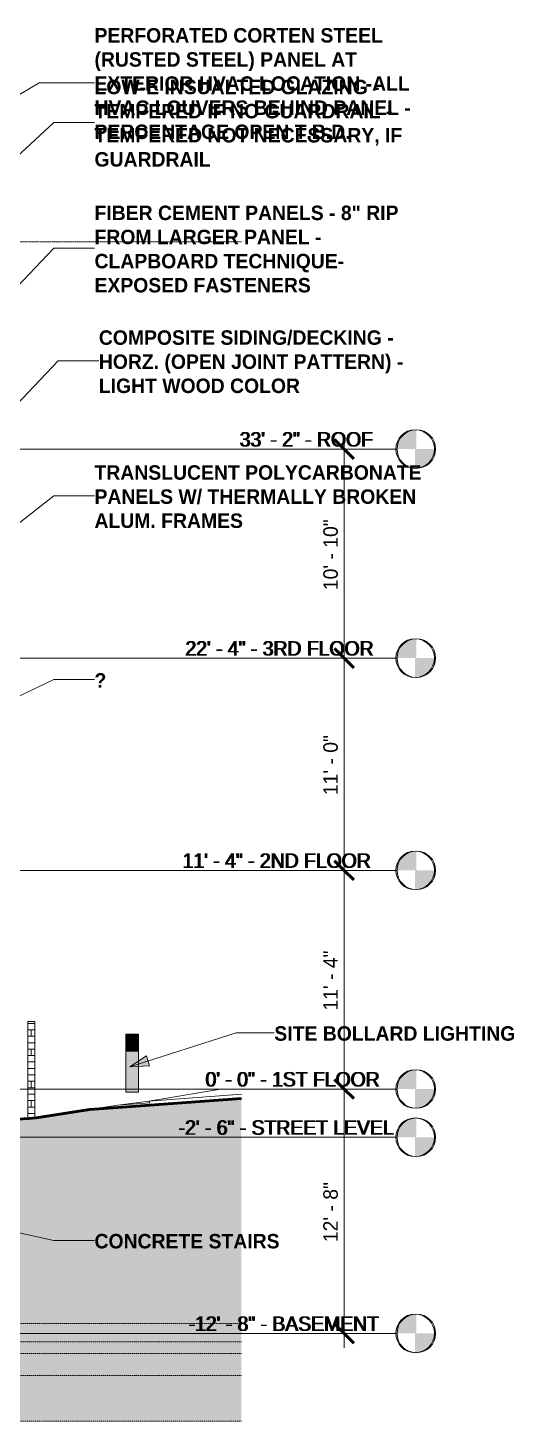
# Model space of a CAD drawing. Header units: inches. Extents: x 1750 to 8392, y -264 to 660.
# Drawn here: x 7116 to 7418, y -207 to 660 of the extents above; entities that cross this region are included whole.
import ezdxf

# ---------------------------------------------------------------- set-up
doc = ezdxf.new("R2010")
doc.units = ezdxf.units.IN
doc.header["$MEASUREMENT"] = 0
doc.linetypes.add('Aligning Line 1_8_', pattern=[0.25, 0.125, -0.125])
doc.linetypes.add('Grid Line 1_2_', pattern=[0.875, 0.5, -0.125, 0.125, -0.125])
for name, color, linetype, lineweight in [('0-2', 165, 'Continuous', 5), ('0-4', 50, 'Continuous', 5), ('A-ANNO-DIMS', 211, 'Continuous', 9), ('A-ANNO-DIMS-96', 211, 'Continuous', 9), ('A-FLOR-LEVL', 51, 'Continuous', 9), ('A-FLOR-LEVL-1', 51, 'Grid Line 1_2_', 9), ('A-FLOR-LEVL-2', 147, 'Continuous', 9), ('A-WALL-2', 113, 'Continuous', 9), ('A-WALL-PATT-1', 111, 'Continuous', 9), ('C-TOPO', 7, 'Continuous', 9), ('C-TOPO-1', 250, 'Continuous', 50), ('E-LITE-EQPM', 33, 'Continuous', 9), ('G-ANNO-SYMB', 111, 'Aligning Line 1_8_', 9), ('G-ANNO-SYMB-1', 147, 'Aligning Line 1_8_', 9), ('G-ANNO-TEXT', 231, 'Continuous', 9)]:
    doc.layers.add(name, color=color, linetype=linetype, lineweight=lineweight)
doc.styles.add('Century Gothic', font='ufonts.com_century-gothic.ttf', dxfattribs={"height": 9})
doc.styles.add('Century Gothic_B', font='GOTHICB.TTF', dxfattribs={"height": 9})
doc.dimstyles.new('OD__1_8__Tol__', dxfattribs={"dimscale": 12, "dimtxt": 9.397514, "dimasz": 1, "dimexe": 0.75, "dimexo": 0.5, "dimgap": 0.125, "dimtad": 1, "dimdec": 3, "dimrnd": 0.125, "dimzin": 3, "dimdsep": 46, "dimlunit": 4, "dimtxsty": 'Century Gothic', "dimblk1": 'OBLIQUE', "dimblk2": 'OBLIQUE', "dimsah": 1, "dimcen": 0.09, "dimdle": 0.75, "dimazin": 0, "dimtfac": 1, "dimtdec": 4, "dimtix": 1, "dimtmove": 0, "dimatfit": 3, "dimfxl": 1, "dimtvp": 1, "dimtfill": 1, "dimfrac": 2, "dimtolj": 1, "dimtzin": 0, "dimarcsym": 2})

# ---------------------------------------------------------------- blocks, each defined once
blk = doc.blocks.new('CTR  - Topography_rvt-2-BUILDING ELEVATION - NORTH')
at = {"layer": 'C-TOPO'}
h = blk.add_hatch(dxfattribs=at)
h.set_pattern_fill('FP_53', color=256, style=0, pattern_type=2)
h.set_pattern_definition([(0, (12, 0), (24, 24), [24, -24]), (0, (12, 9), (24, 24), [24, -24]), (0, (12, 18), (24, 24), [24, -24]), (90, (15, 21), (-24, 24), [24, -24]), (90, (24, 21), (-24, 24), [24, -24]), (90, (33, 21), (-24, 24), [24, -24])])
h.paths.add_polyline_path([(-12266.32, -206.56), (-9756.5, -206.56), (-9756.5, -5.97), (-9850.93, -12.8), (-9884.03, -18), (-9993.08, -25.01), (-10043.15, -28.41), (-10085.62, -27.08), (-10085.62, -27.08), (-10090.52, -26.93), (-10093.89, -27.25), (-10098.38, -27.25), (-10127.62, -30), (-10150.81, -29.98), (-10171.39, -29.95), (-10408.3, -27.43), (-10466.25, -27.56), (-10486.95, -27.6), (-10517.54, -27.24), (-10526.34, -27.22), (-10534.89, -27.12), (-10585.35, -27.54), (-10642.59, -27.26), (-10678.15, -26.98), (-10823.04, -29.95), (-10880.28, -30), (-12280.07, -30), (-12280.07, -206.56), (-12266.59, -206.56)], flags=0)
for p, q in [((-9769.44, 0), (-9814.03, -7.49)), ((-9769.44, 0), (-9769.28, 0)), ((-9769.44, 0), (-9756.5, 0)), ((-9838.99, -11.94), (-9756.5, -5.97)), ((-9814.03, -7.49), (-9833.38, -10.04)), ((-9833.38, -10.04), (-9813.47, -8.6)), ((-9833.38, -10.04), (-9813.47, -8.6)), ((-9814.03, -7.49), (-9756.5, -3.29)), ((-9756.5, -3.29), (-9814.03, -7.49)), ((-9814.03, -7.49), (-9813.47, -8.6)), ((-9813.47, -8.6), (-9814.03, -7.49)), ((-9850.93, -12.8), (-9881.29, -17.57)), ((-9833.38, -10.04), (-9850.93, -12.8)), ((-9850.93, -12.8), (-9838.99, -11.94)), ((-9834.87, -10.28), (-9833.38, -10.04)), ((-9917.09, -20.12), (-9888.32, -18.27)), ((-9888.32, -18.27), (-9884.03, -18)), ((-9884.03, -18), (-9881.29, -17.57))]:
    blk.add_line(p, q, dxfattribs=at)
at = {"layer": 'C-TOPO-1'}
for p, q in [((-9756.5, -5.97), (-9838.99, -11.94)), ((-9850.93, -12.8), (-9881.29, -17.57)), ((-9838.99, -11.94), (-9850.93, -12.8)), ((-9888.32, -18.27), (-9917.09, -20.12)), ((-9884.03, -18), (-9888.32, -18.27)), ((-9881.29, -17.57), (-9884.03, -18))]:
    blk.add_line(p, q, dxfattribs=at)
blk = doc.blocks.new('Level - Level Head - Circle-V70-BUILDING ELEVATION - NORTH')
at = {"layer": 'A-FLOR-LEVL'}
h = blk.add_hatch(color=256, dxfattribs=at)
edge = h.paths.add_edge_path(flags=0)
edge.add_line((-9647.78, 0), (-9659.78, 0))
edge.add_arc((-9647.78, 0), 12, 90, 180, ccw=False)
edge.add_line((-9647.78, 12), (-9647.78, 0))
h = blk.add_hatch(color=256, dxfattribs=at)
edge = h.paths.add_edge_path(flags=0)
edge.add_line((-9647.78, -12), (-9647.78, 0))
edge.add_line((-9647.78, 0), (-9635.78, 0))
edge.add_arc((-9647.78, 0), 12, 270, 360, ccw=False)
at = {"layer": 'A-FLOR-LEVL-2'}
blk.add_circle((-9647.78, 0), 12, dxfattribs=at)
blk = doc.blocks.new('CTR - 1st Phase - Common Walls_rvt-2-BUILDING ELEVATION - NORTH')
at = {"layer": 'A-FLOR-LEVL-1'}
for p, q in [((-12376.81, 398), (-9659.78, 398)), ((-12376.81, 268), (-9659.78, 268)), ((-12376.81, 136), (-9659.78, 136)), ((-12376.81, 0), (-9659.78, 0)), ((-12376.81, -30), (-9659.78, -30)), ((-12376.81, -152), (-9659.78, -152))]:
    blk.add_line(p, q, dxfattribs=at)
at = {"layer": 'G-ANNO-SYMB-1'}
for p, q in [((-12280.07, 526.95), (-9756.5, 526.95)), ((-12280.04, 526.95), (-9756.5, 526.95)), ((-9756.5, -145.84), (-12280.04, -145.84)), ((-9756.5, -164.42), (-12280.07, -164.42))]:
    blk.add_line(p, q, dxfattribs=at)
at = {"layer": '0-2'}
for p in [(0, 398), (0, 268), (0, 136), (0, 0), (0, -30), (0, -152)]:
    blk.add_blockref('Level - Level Head - Circle-V70-BUILDING ELEVATION - NORTH', p, dxfattribs=at)
at = {"layer": 'A-FLOR-LEVL', "char_height": 9, "attachment_point": 1, "style": 'Century Gothic'}
for s, insert, width in [('33\' - 2" - ROOF', (-9757.15, 408.55), 104.232), ('22\' - 4" - 3RD FLOOR', (-9790.9, 278.55), 145.137), ('11\' - 4" - 2ND FLOOR', (-9792.64, 146.55), 147.258), ('0\' - 0" - 1ST FLOOR', (-9778.39, 10.55), 129.987), ('-2\' - 6" - STREET LEVEL', (-9795.13, -19.45), 150.288), ('-12\' - 8" - BASEMENT', (-9788.9, -141.45), 142.713)]:
    blk.add_mtext(s, dxfattribs=dict(at, insert=insert, width=width))
blk = doc.blocks.new('CTR - 1st Phase -Stairs _ Elevators_rvt-2-BUILDING ELEVATION - NORTH')
at = {"layer": 'A-FLOR-LEVL-1'}
for p, q in [((-12376.81, 398), (-9659.78, 398)), ((-12376.81, 268), (-9659.78, 268)), ((-12376.81, 136), (-9659.78, 136)), ((-12376.81, 0), (-9659.78, 0)), ((-12376.81, -30), (-9659.78, -30)), ((-12376.81, -152), (-9659.78, -152))]:
    blk.add_line(p, q, dxfattribs=at)
at = {"layer": 'G-ANNO-SYMB-1'}
for p, q in [((-12280.07, 526.95), (-9756.5, 526.95)), ((-9756.5, -206.49), (-12280.07, -206.49))]:
    blk.add_line(p, q, dxfattribs=at)
at = {"layer": '0-2'}
for p in [(0, 398), (0, 268), (0, 136), (0, 0), (0, -30), (0, -152)]:
    blk.add_blockref('Level - Level Head - Circle-V70-BUILDING ELEVATION - NORTH', p, dxfattribs=at)
at = {"layer": 'A-FLOR-LEVL', "char_height": 9, "attachment_point": 1, "style": 'Century Gothic'}
for s, insert, width in [('33\' - 2" - ROOF', (-9757.15, 408.55), 104.232), ('22\' - 4" - 3RD FLOOR', (-9790.9, 278.55), 145.137), ('11\' - 4" - 2ND FLOOR', (-9792.64, 146.55), 147.258), ('0\' - 0" - 1ST FLOOR', (-9778.39, 10.55), 129.987), ('-2\' - 6" - STREET LEVEL', (-9795.13, -19.45), 150.288), ('-12\' - 8" - BASEMENT', (-9788.9, -141.45), 142.713)]:
    blk.add_mtext(s, dxfattribs=dict(at, insert=insert, width=width))
blk = doc.blocks.new('Pathway_Cooper_McGraw-Edison _BSC-BRC_Round - Pathway_Cooper_McGraw-Edison _BSC-BRC_Round-V48-BUILDING ELEVATION - NORTH')
at = {"layer": 'E-LITE-EQPM'}
for points in [[(-12122.18, 0.28), (-12121.15, 0.28), (-12121.15, 6.28), (-12125.15, 6.28), (-12125.15, 0.28), (-12122.35, 0.28)], [(-12125.15, -4.22), (-12121.15, -4.22), (-12121.15, 0.28), (-12125.15, 0.28), (-12125.15, -0.24)], [(-12120.11, 0.28), (-12117.15, 0.28), (-12117.15, 6.28), (-12121.15, 6.28), (-12121.15, 0.28)], [(-12117.68, -4.22), (-12117.15, -4.22), (-12117.15, 0.28), (-12121.15, 0.28), (-12121.15, -4.22), (-12118.32, -4.22)], [(-12125.15, -29.72), (-12121.15, -29.72), (-12121.15, -4.22), (-12125.15, -4.22), (-12125.15, -23.17)], [(-12117.15, -29.72), (-12117.15, -4.22), (-12121.15, -4.22), (-12121.15, -29.72), (-12117.28, -29.72)]]:
    blk.add_hatch(color=256, dxfattribs=at).paths.add_polyline_path(points, flags=0)
for p, q in [((-12125.15, 6.28), (-12125.15, 0.28)), ((-12125.15, 6.28), (-12121.15, 6.28)), ((-12121.15, 0.28), (-12125.15, 0.28)), ((-12125.15, 0.28), (-12125.15, -4.22)), ((-12125.15, 0.28), (-12121.15, 0.28)), ((-12121.15, 6.28), (-12117.15, 6.28)), ((-12117.15, 0.28), (-12121.15, 0.28)), ((-12121.15, 0.28), (-12117.15, 0.28)), ((-12117.15, 0.28), (-12117.15, 6.28)), ((-12117.15, -4.22), (-12117.15, 0.28)), ((-12121.15, -4.22), (-12125.15, -4.22)), ((-12125.15, -4.22), (-12125.15, -29.72)), ((-12125.15, -4.22), (-12121.15, -4.22)), ((-12117.15, -4.22), (-12121.15, -4.22)), ((-12121.15, -4.22), (-12117.15, -4.22)), ((-12117.15, -29.72), (-12117.15, -4.22)), ((-12121.15, -29.72), (-12125.15, -29.72)), ((-12117.15, -29.72), (-12121.15, -29.72))]:
    blk.add_line(p, q, dxfattribs=at)
blk = doc.blocks.new('Level - Level Head - Circle-50818-BUILDING ELEVATION - NORTH')
at = {"layer": 'A-FLOR-LEVL'}
h = blk.add_hatch(color=256, dxfattribs=at)
edge = h.paths.add_edge_path(flags=0)
edge.add_line((-9648.53, 0), (-9660.53, 0))
edge.add_arc((-9648.53, 0), 12, 90, 180, ccw=False)
edge.add_line((-9648.53, 12), (-9648.53, 0))
h = blk.add_hatch(color=256, dxfattribs=at)
edge = h.paths.add_edge_path(flags=0)
edge.add_line((-9648.53, -12), (-9648.53, 0))
edge.add_line((-9648.53, 0), (-9636.53, 0))
edge.add_arc((-9648.53, 0), 12, 270, 360, ccw=False)
blk.add_circle((-9648.53, 0), 12, dxfattribs=at)
blk = doc.blocks.new('DIMBLOCK6-BUILDING ELEVATION - NORTH')
at = {"layer": 'A-ANNO-DIMS-96', "lineweight": 50}
for p, q in [((7312.31, 398), (7306.31, 404)), ((7312.31, 398), (7318.31, 392)), ((7312.31, 268), (7306.31, 274)), ((7312.31, 268), (7318.31, 262))]:
    blk.add_line(p, q, dxfattribs=at)
at = {"layer": 'A-ANNO-DIMS-96'}
for p, q in [((7312.31, 407), (7312.31, 268)), ((7314.8, 398), (7303.31, 398)), ((7312.31, 398), (7314.8, 398)), ((7314.8, 268), (7303.31, 268)), ((7312.31, 268), (7314.8, 268))]:
    blk.add_line(p, q, dxfattribs=at)
at = {"layer": 'A-ANNO-DIMS-96', "color": 0, "insert": (7299.28, 310.25), "char_height": 9, "width": 54.5951, "attachment_point": 1, "rotation": 90, "line_spacing_factor": 0.984502, "style": 'Century Gothic', "bg_fill": 3, "box_fill_scale": 1.25, "bg_fill_color": 256, "bg_fill_true_color": 13158600, "bg_fill_transparency": 0}
blk.add_mtext('10\' - 10"', dxfattribs=at)
blk = doc.blocks.new('_Oblique')
at = {"color": 0, "linetype": 'ByBlock', "lineweight": -2}
blk.add_line((-0.5, -0.5), (0.5, 0.5), dxfattribs=at)
blk = doc.blocks.new('DIMBLOCK7-BUILDING ELEVATION - NORTH')
at = {"layer": 'A-ANNO-DIMS-96', "lineweight": 50}
for p, q in [((7312.31, 268), (7306.31, 274)), ((7312.31, 268), (7318.31, 262)), ((7312.31, 136), (7306.31, 142)), ((7312.31, 136), (7318.31, 130))]:
    blk.add_line(p, q, dxfattribs=at)
at = {"layer": 'A-ANNO-DIMS-96'}
for p, q in [((7314.8, 268), (7303.31, 268)), ((7312.31, 268), (7312.31, 136)), ((7312.31, 268), (7314.8, 268)), ((7314.8, 136), (7303.31, 136)), ((7312.31, 136), (7314.8, 136))]:
    blk.add_line(p, q, dxfattribs=at)
at = {"layer": 'A-ANNO-DIMS-96', "color": 0, "insert": (7299.28, 182.76), "char_height": 9, "width": 46.1821, "attachment_point": 1, "rotation": 90, "line_spacing_factor": 0.984502, "style": 'Century Gothic', "bg_fill": 3, "box_fill_scale": 1.25, "bg_fill_color": 256, "bg_fill_true_color": 13158600, "bg_fill_transparency": 0}
blk.add_mtext('11\' - 0"', dxfattribs=at)
blk = doc.blocks.new('DIMBLOCK8-BUILDING ELEVATION - NORTH')
at = {"layer": 'A-ANNO-DIMS-96', "lineweight": 50}
for p, q in [((7312.31, 136), (7306.31, 142)), ((7312.31, 136), (7318.31, 130)), ((7312.31, 0), (7306.31, 6)), ((7312.31, 0), (7318.31, -6))]:
    blk.add_line(p, q, dxfattribs=at)
at = {"layer": 'A-ANNO-DIMS-96'}
for p, q in [((7314.8, 136), (7303.31, 136)), ((7312.31, 136), (7312.31, 0)), ((7312.31, 136), (7314.8, 136)), ((7314.8, 0), (7303.31, 0)), ((7312.31, 0), (7314.8, 0))]:
    blk.add_line(p, q, dxfattribs=at)
at = {"layer": 'A-ANNO-DIMS-96', "color": 0, "insert": (7299.28, 48.76), "char_height": 9, "width": 46.1821, "attachment_point": 1, "rotation": 90, "line_spacing_factor": 0.984502, "style": 'Century Gothic', "bg_fill": 3, "box_fill_scale": 1.25, "bg_fill_color": 256, "bg_fill_true_color": 13158600, "bg_fill_transparency": 0}
blk.add_mtext('11\' - 4"', dxfattribs=at)
blk = doc.blocks.new('DIMBLOCK9-BUILDING ELEVATION - NORTH')
at = {"layer": 'A-ANNO-DIMS-96'}
for p, q in [((7314.8, 0), (7303.31, 0)), ((7312.31, 0), (7312.31, -161)), ((7312.31, 0), (7314.8, 0)), ((7314.8, -152), (7303.31, -152)), ((7312.31, -152), (7314.8, -152))]:
    blk.add_line(p, q, dxfattribs=at)
at = {"layer": 'A-ANNO-DIMS-96', "lineweight": 50}
for p, q in [((7312.31, 0), (7306.31, 6)), ((7312.31, 0), (7318.31, -6)), ((7312.31, -152), (7306.31, -146)), ((7312.31, -152), (7318.31, -158))]:
    blk.add_line(p, q, dxfattribs=at)
at = {"layer": 'A-ANNO-DIMS-96', "color": 0, "insert": (7299.28, -95.24), "char_height": 9, "width": 46.1821, "attachment_point": 1, "rotation": 90, "line_spacing_factor": 0.984502, "style": 'Century Gothic', "bg_fill": 3, "box_fill_scale": 1.25, "bg_fill_color": 256, "bg_fill_true_color": 13158600, "bg_fill_transparency": 0}
blk.add_mtext('12\' - 8"', dxfattribs=at)

msp = doc.modelspace()

# ---------------------------------------------------------------- hatches: boundary and pattern name
at = {"layer": 'A-WALL-PATT-1'}
h = msp.add_hatch(dxfattribs=at)
h.set_pattern_fill('FP_62', color=256, style=0, pattern_type=2)
h.set_pattern_definition([(0, (7117.8146, 0.8), (0, 4), []), (90, (7117.815, 0.8), (-8, 8), [4, -28]), (90, (7133.815, 4.8), (-8, 8), [4, -28])])
h.paths.add_polyline_path([(7115.6892, -18.3305), (7119.9392, -18.0583), (7119.9392, 42), (7115.6892, 42), (7115.6892, -18.2749)], flags=0)
at = {"layer": 'G-ANNO-TEXT'}
msp.add_hatch(color=256, dxfattribs=at).paths.add_polyline_path([(7178.9483, 13.8894), (7191.3574, 14.4843), (7189.3974, 20.6091)], flags=0)

# ---------------------------------------------------------------- linework, layer by layer
at = {"layer": 'A-FLOR-LEVL-1'}
for p, q in [((4628.8196, 398), (7344.3503, 398)), ((4628.8196, 268), (7344.3503, 268)), ((4628.8196, 136), (7344.3503, 136)), ((4628.8196, 0), (7344.3503, 0)), ((4628.8196, -30), (7344.3503, -30)), ((4628.8196, -152), (7344.3503, -152))]:
    msp.add_line(p, q, dxfattribs=at)
at = {"layer": 'A-WALL-2'}
for p, q in [((7115.6892, -18.3305), (7115.6892, 42)), ((7119.9392, 42), (7115.6892, 42)), ((7119.9392, 42), (7119.9392, -18.0583))]:
    msp.add_line(p, q, dxfattribs=at)
at = {"layer": 'G-ANNO-SYMB'}
for p, q in [((4724.8059, 526.9531), (7248.3819, 526.9531)), ((7248.3819, -157.3105), (4724.8059, -157.3105)), ((7248.3819, -178.2392), (4724.8059, -178.2392))]:
    msp.add_line(p, q, dxfattribs=at)
at = {"layer": 'G-ANNO-TEXT'}
for p, q in [((6619.2685, 327.1597), (7122.6609, 625.8175)), ((7122.6609, 625.8175), (7157.0913, 625.8175)), ((6853.3599, 341.4364), (7131.7362, 601.1805)), ((7131.7362, 601.1805), (7157.0913, 601.1805)), ((6991.3772, 374.9076), (7131.7362, 522.9027)), ((7131.7362, 522.9027), (7157.0913, 522.9027)), ((6847.1443, 150.3633), (7134.4214, 452.8396)), ((7134.4214, 452.8396), (7159.7765, 452.8396)), ((6980.1265, 249.8513), (7131.7362, 368.9307)), ((7131.7362, 368.9307), (7157.0913, 368.9307)), ((6990.4899, 187.5549), (7131.7362, 254.6331)), ((7131.7362, 254.6331), (7157.0913, 254.6331)), ((7178.9483, 13.8894), (7245.0512, 35.0423)), ((7245.0512, 35.0423), (7268.8482, 35.0423)), ((7189.3974, 20.6091), (7178.9483, 13.8894)), ((7191.3574, 14.4843), (7189.3974, 20.6091)), ((7178.9483, 13.8894), (7191.3574, 14.4843)), ((6796.8564, -21.2428), (7131.7362, -94.1293)), ((7131.7362, -94.1293), (7157.0913, -94.1293))]:
    msp.add_line(p, q, dxfattribs=at)

# ---------------------------------------------------------------- block references
at = {"layer": '0-4'}
for name in ['CTR - 1st Phase - Common Walls_rvt-2-BUILDING ELEVATION - NORTH', 'CTR - 1st Phase -Stairs _ Elevators_rvt-2-BUILDING ELEVATION - NORTH', 'CTR  - Topography_rvt-2-BUILDING ELEVATION - NORTH']:
    msp.add_blockref(name, (17004.8786, 0), dxfattribs=at)
at = {"layer": 'A-FLOR-LEVL'}
for p in [(17004.8786, 398), (17004.8786, 268), (17004.8786, 136), (17004.8786, 0), (17004.8786, -30), (17004.8786, -152)]:
    msp.add_blockref('Level - Level Head - Circle-50818-BUILDING ELEVATION - NORTH', p, dxfattribs=at)
at = {"layer": 'E-LITE-EQPM'}
msp.add_blockref('Pathway_Cooper_McGraw-Edison _BSC-BRC_Round - Pathway_Cooper_McGraw-Edison _BSC-BRC_Round-V48-BUILDING ELEVATION - NORTH', (19301.6069, 27.8451), dxfattribs=at)

# ---------------------------------------------------------------- texts
at = {"layer": 'A-FLOR-LEVL', "char_height": 9, "attachment_point": 1, "style": 'Century Gothic'}
for s, insert, width in [('33\' - 2" - ROOF', (7246.978, 408.5508), 104.232), ('22\' - 4" - 3RD FLOOR', (7213.2268, 278.5508), 145.137), ('11\' - 4" - 2ND FLOOR', (7211.4883, 146.5508), 147.258), ('0\' - 0" - 1ST FLOOR', (7225.7371, 10.5508), 129.987), ('-2\' - 6" - STREET LEVEL', (7208.9938, -19.4492), 150.288), ('-12\' - 8" - BASEMENT', (7215.23, -141.4492), 142.713)]:
    msp.add_mtext(s, dxfattribs=dict(at, insert=insert, width=width))
at = {"layer": 'G-ANNO-TEXT', "char_height": 9, "attachment_point": 1, "style": 'Century Gothic_B'}
for s, insert, width in [('PERFORATED CORTEN STEEL', (7157.0913, 659.8293), 198.768), ('(RUSTED STEEL) PANEL AT', (7157.0913, 644.8293), 179.073), ('EXTERIOR HVAC LOCATION -ALL', (7157.0913, 629.8293), 236.34), ('LOW-E INSUALTED GLAZING -', (7157.0913, 627.6899), 212.706), ('TEMPERED IF NO GUARDRAIL -', (7157.0913, 612.6899), 219.069), ('HVAC LOUVERS BEHIND PANEL -', (7157.0913, 614.8293), 235.734), ('PERCENTAGE OPEN T.B.D.', (7157.0913, 599.8293), 186.042), ('TEMPERED NOT NECESSARY, IF', (7157.0913, 597.6899), 219.675), ('GUARDRAIL', (7157.0913, 582.6899), 86.052), ('FIBER CEMENT PANELS - 8" RIP', (7157.0913, 549.4121), 216.948), ('FROM LARGER PANEL -', (7157.0913, 534.4121), 166.65), ('CLAPBOARD TECHNIQUE-', (7157.0913, 519.4121), 187.557), ('EXPOSED FASTENERS', (7157.0913, 504.4121), 150.591), ('COMPOSITE SIDING/DECKING -', (7159.7765, 471.8467), 231.492), ('HORZ. (OPEN JOINT PATTERN) -', (7159.7765, 456.8467), 225.432), ('LIGHT WOOD COLOR', (7159.7765, 441.8467), 154.227), ('TRANSLUCENT POLYCARBONATE', (7157.0913, 387.9378), 236.34), ('PANELS W/ THERMALLY BROKEN', (7157.0913, 372.9378), 231.795), ('ALUM. FRAMES', (7157.0913, 357.9378), 108.777), ('\\fCentury Gothic|b1|i0|c0|p34|;?', (7157.0913, 258.6355), 8.787), ('CONCRETE STAIRS', (7157.0913, -90.1269), 132.411)]:
    msp.add_mtext(s, dxfattribs=dict(at, insert=insert, width=width))

# ---------------------------------------------------------------- next in the draw order: dimensions: what is measured, and where the dimension line sits
at = {"layer": 'A-ANNO-DIMS'}
dim = msp.add_linear_dim(base=(7312.3123, 268), p1=(7320.7976, 398), p2=(7320.7976, 268), angle=90, dimstyle='OD__1_8__Tol__', override={"dimpost": '<>', "dimfxl": 130}, dxfattribs=at)
dim.commit()
dim.dimension.update_dxf_attribs({"geometry": 'DIMBLOCK6-BUILDING ELEVATION - NORTH', "text_midpoint": (7306.0859, 333)})

# ---------------------------------------------------------------- next in the draw order: dimensions: what is measured, and where the dimension line sits
dim = msp.add_linear_dim(base=(7312.3123, 136), p1=(7320.7976, 268), p2=(7320.7976, 136), angle=90, dimstyle='OD__1_8__Tol__', override={"dimpost": '<>', "dimfxl": 132}, dxfattribs=at)
dim.commit()
dim.dimension.update_dxf_attribs({"geometry": 'DIMBLOCK7-BUILDING ELEVATION - NORTH', "text_midpoint": (7306.0859, 202)})

# ---------------------------------------------------------------- next in the draw order: dimensions: what is measured, and where the dimension line sits
dim = msp.add_linear_dim(base=(7312.3123, 0), p1=(7320.7976, 136), p2=(7320.7976, 0), angle=90, dimstyle='OD__1_8__Tol__', override={"dimpost": '<>', "dimfxl": 136}, dxfattribs=at)
dim.commit()
dim.dimension.update_dxf_attribs({"geometry": 'DIMBLOCK8-BUILDING ELEVATION - NORTH', "text_midpoint": (7306.1991, 68)})

# ---------------------------------------------------------------- next in the draw order: texts
at = {"layer": 'G-ANNO-TEXT', "insert": (7268.8482, 39.0447), "char_height": 9, "width": 172.104, "attachment_point": 1, "style": 'Century Gothic_B'}
msp.add_mtext('SITE BOLLARD LIGHTING', dxfattribs=at)

# ---------------------------------------------------------------- next in the draw order: dimensions: what is measured, and where the dimension line sits
at = {"layer": 'A-ANNO-DIMS'}
dim = msp.add_linear_dim(base=(7312.3123, -152), p1=(7320.7976, 0), p2=(7320.7976, -152), angle=90, dimstyle='OD__1_8__Tol__', override={"dimpost": '<>', "dimfxl": 152}, dxfattribs=at)
dim.commit()
dim.dimension.update_dxf_attribs({"geometry": 'DIMBLOCK9-BUILDING ELEVATION - NORTH', "text_midpoint": (7306.0859, -76)})

doc.saveas('drawing.dxf')
